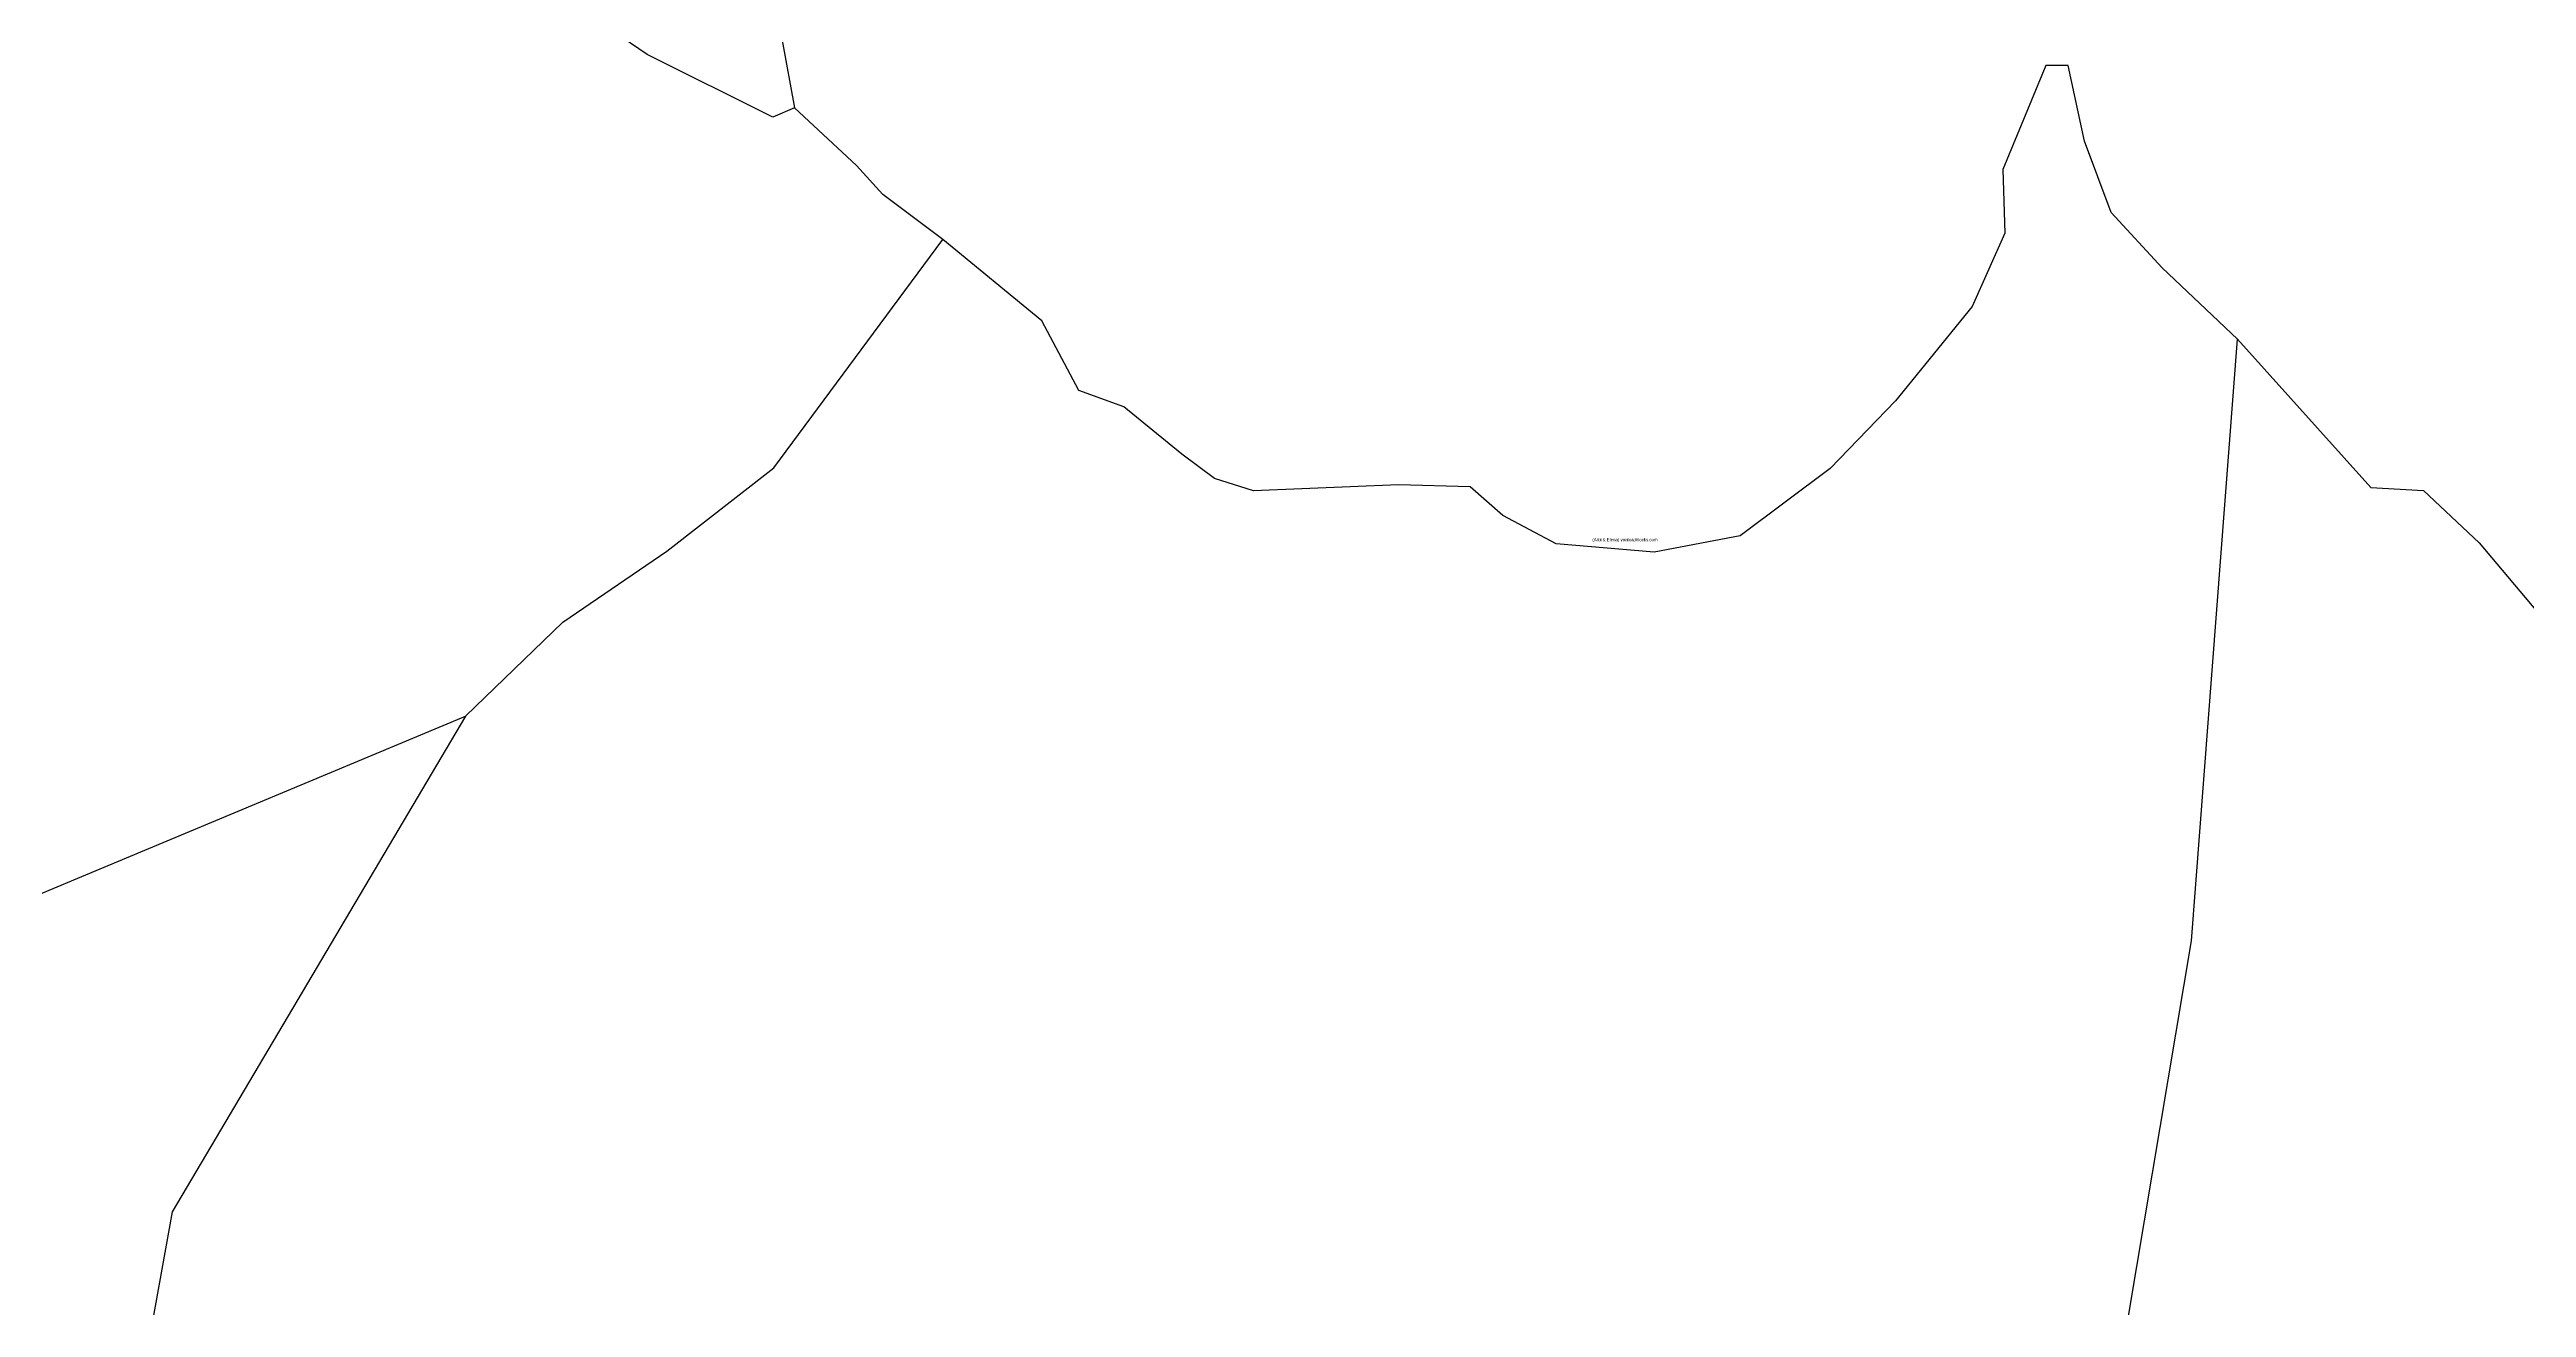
# Model space of a CAD drawing. Header units: millimetres. Extents: x 607619 to 1211550, y 1310734 to 2622648.
# Drawn here: x 607653.8313 to 607654.0622, y 1311007.041 to 1311007.1582 of the extents above; entities that cross this region are included whole.
import ezdxf

# ---------------------------------------------------------------- set-up
doc = ezdxf.new("R2010")
doc.units = ezdxf.units.MM
doc.layers.add('elenarbi-free_blocks', color=7, linetype='Continuous')
doc.styles.get("Standard").update_dxf_attribs({"font": 'arial.ttf'})

# ---------------------------------------------------------------- blocks, each defined once
blk = doc.blocks.new('A$C69433AA9')
at = {"layer": 'elenarbi-free_blocks', "color": 211}
for p, q in [((11.547, 10.0948), (11.4228, 9.7936)), ((11.612, 10.0948), (11.547, 10.0948)), ((11.6593, 9.8763), (11.612, 10.0948)), ((8.1092, 9.8059), (7.9299, 9.9723)), ((11.7362, 9.6695), (11.6593, 9.8763)), ((8.1853, 9.7214), (8.1092, 9.8059)), ((11.4228, 9.7936), (11.4287, 9.6104)), ((8.3588, 9.5918), (8.1853, 9.7214)), ((11.8841, 9.51), (11.7362, 9.6695)), ((11.4287, 9.6104), (11.3341, 9.3977)), ((8.6448, 9.3563), (8.3588, 9.5918)), ((12.1012, 9.3032), (11.8841, 9.51)), ((11.3341, 9.3977), (11.1132, 9.1251)), ((8.7513, 9.1554), (8.6448, 9.3563)), ((8.8814, 9.1082), (8.7513, 9.1554)), ((9.0493, 8.9715), (8.8814, 9.1082)), ((11.1132, 9.1251), (10.9239, 8.9302)), ((9.1439, 8.9006), (9.0493, 8.9715)), ((9.2563, 8.8652), (9.1439, 8.9006)), ((9.6761, 8.8829), (9.2563, 8.8652)), ((9.8831, 8.877), (9.6761, 8.8829)), ((10.9239, 8.9302), (10.6637, 8.7352)), ((9.9777, 8.7943), (9.8831, 8.877)), ((10.1315, 8.7116), (9.9777, 8.7943)), ((10.4154, 8.6879), (10.1315, 8.7116)), ((10.6637, 8.7352), (10.4154, 8.6879))]:
    blk.add_line(p, q, dxfattribs=at)
at = {"layer": 'elenarbi-free_blocks', "color": 82}
for p, q in [((7.8694, 8.9315), (8.3588, 9.5918)), ((11.9688, 7.5645), (12.1012, 9.3032)), ((9.0493, 8.9715), (9.0493, 8.9715)), ((7.5604, 8.6913), (7.8694, 8.9315)), ((7.2599, 8.4855), (7.5604, 8.6913)), ((6.9784, 8.2138), (7.2599, 8.4855)), ((5.8576, 7.7459), (6.9784, 8.2138)), ((6.9784, 8.2138), (6.13, 6.7815)), ((5.2824, 7.5057), (5.8576, 7.7459)), ((11.5924, 5.3258), (11.9688, 7.5645)), ((6.13, 6.7815), (5.8882, 5.4361))]:
    blk.add_line(p, q, dxfattribs=at)
at = {"layer": 'elenarbi-free_blocks', "color": 211}
for points in [[(7.8936, 10.1673), (7.9299, 9.9723), (7.8664, 9.9451), (7.5031, 10.1265), (7.3169, 10.2535)], [(12.1012, 9.3032), (12.4874, 8.8748), (12.6396, 8.8666), (12.7999, 8.7146), (13.2547, 8.1749)]]:
    blk.add_lwpolyline(points, dxfattribs=at)
at = {"layer": 'elenarbi-free_blocks', "insert": (10.2363, 8.7286), "char_height": 0.008963, "width": 0.194364, "attachment_point": 1}
blk.add_mtext('{\\fArial|b0|i0|c0|p34;(Arbi & Elena) yourcadblocks.com}', dxfattribs=at)

msp = doc.modelspace()

# ---------------------------------------------------------------- block references
at = {"color": 7, "lineweight": 0, "xscale": 0.03224236536951503, "yscale": 0.03224236536951503, "zscale": 0.03224236536951503}
msp.add_blockref('A$C69433AA9', (607653.64512, 1311006.83125), dxfattribs=at)

doc.saveas('drawing.dxf')
